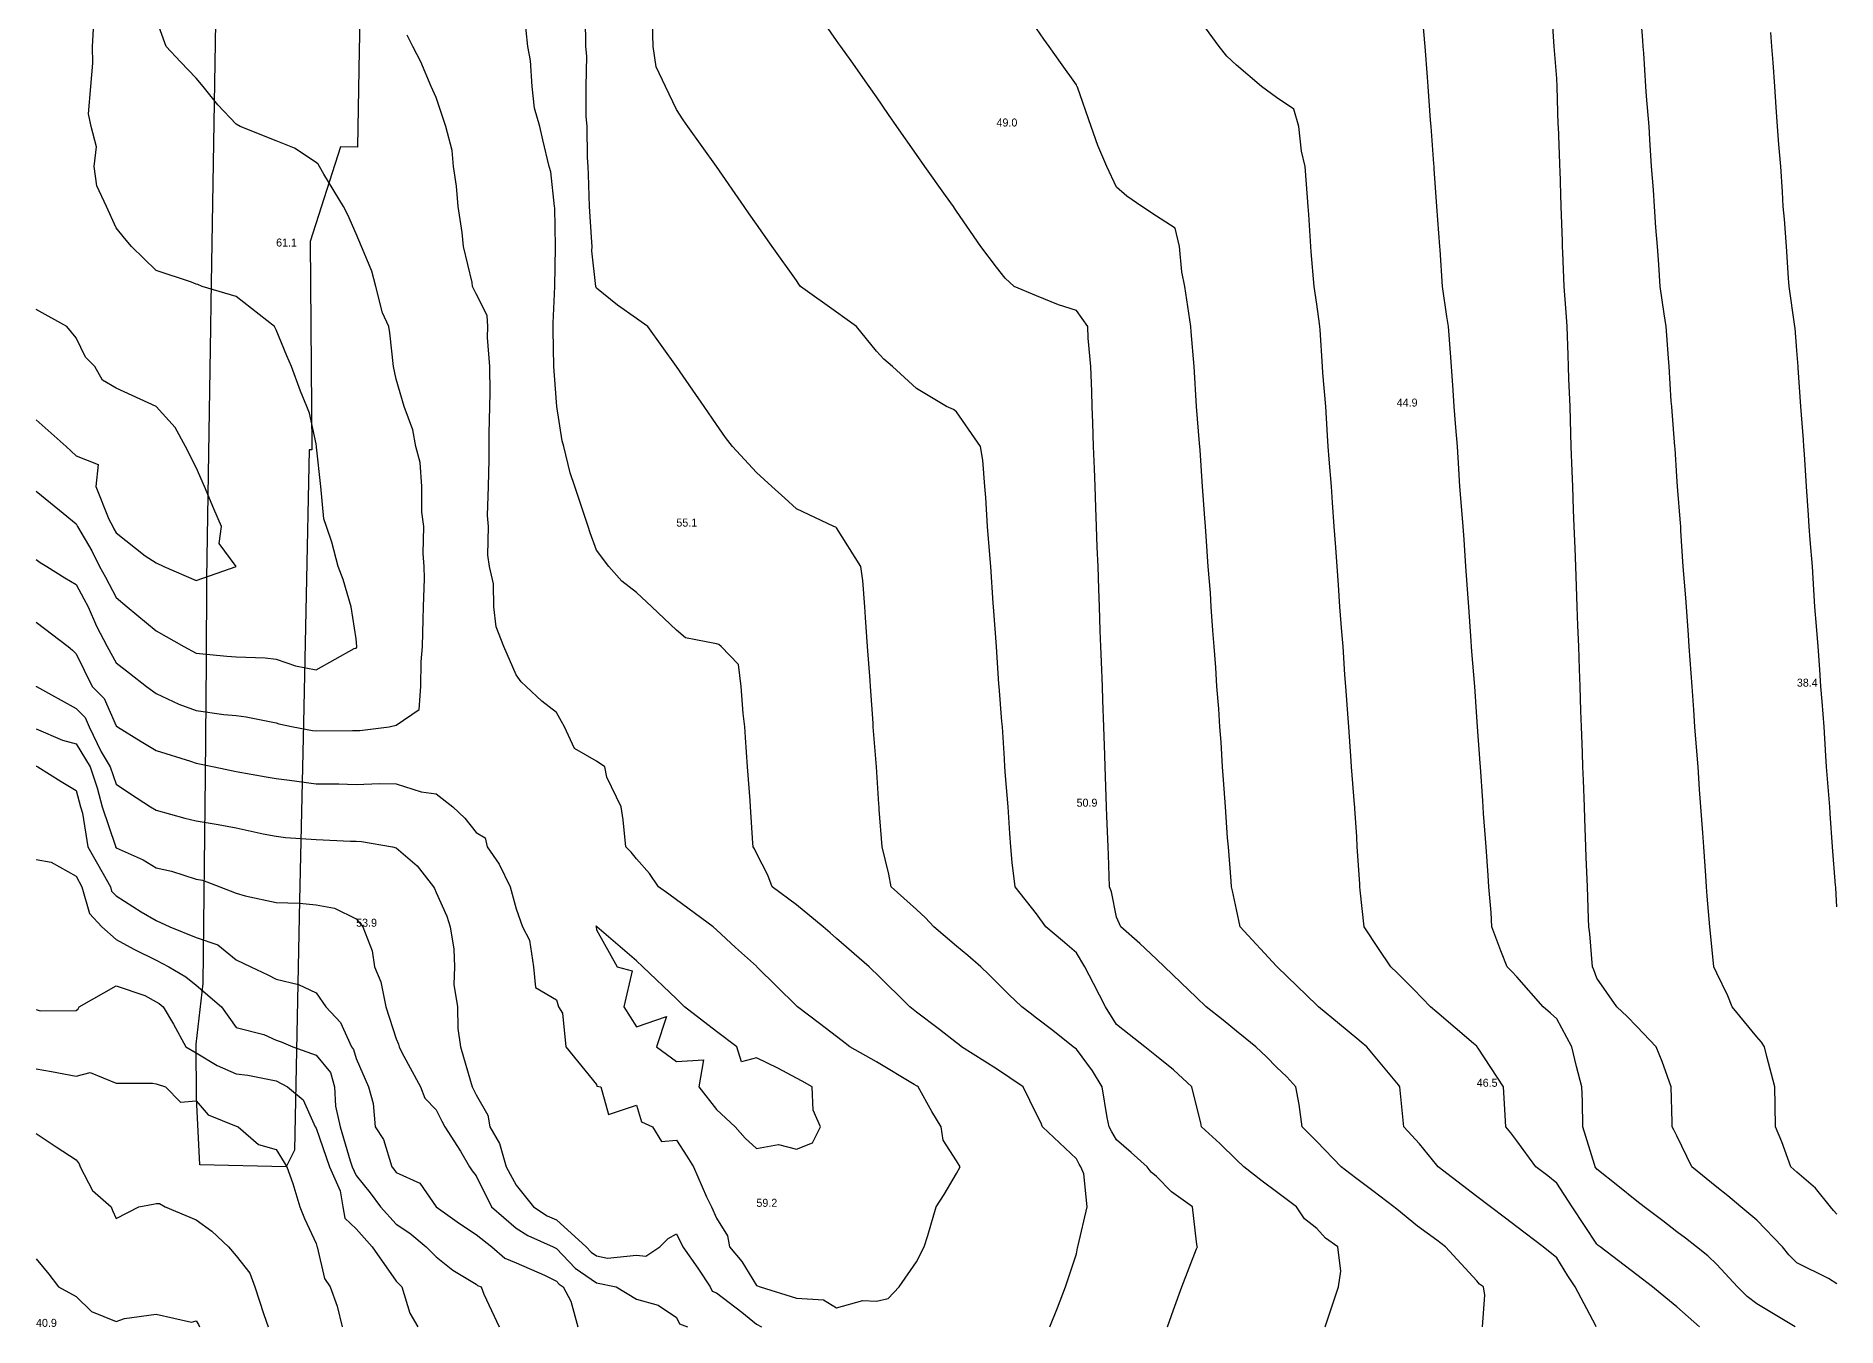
# Model space of a CAD drawing. Extents: x 0 to 225, y 0 to 336.
# Drawn here: x 0 to 225, y 0 to 161.3 of the extents above; entities that cross this region are included whole.
import ezdxf

# ---------------------------------------------------------------- set-up
doc = ezdxf.new("R2010")
doc.units = 0
for name, color, linetype in [('CONTOURS_MAJEURES', 3, 'CONTINUOUS'), ('CONTOURS_MINEURES', 8, 'CONTINUOUS'), ('PARCELLE', 4, 'CONTINUOUS'), ('POINTS_COTES', 7, 'CONTINUOUS')]:
    doc.layers.add(name, color=color, linetype=linetype)

msp = doc.modelspace()

# ---------------------------------------------------------------- linework, layer by layer
at = {"layer": 'CONTOURS_MAJEURES'}
for points in [[(180.697, 0.004), (181.016, 3.983), (180.831, 5.001), (180.348, 5.351), (179.997, 5.744), (176.109, 9.997), (174.998, 10.84), (172.592, 12.596), (169.998, 14.71), (169.827, 14.833), (169.632, 15.005), (166.998, 17.003), (164.998, 18.521), (164.161, 19.164), (163.047, 20.001), (159.999, 23.163), (159.104, 24.103), (158.186, 24.998), (157.801, 27.804), (157.401, 30.005), (156.257, 31.263), (154.999, 32.47), (153.749, 33.752), (152.396, 35.001), (151.086, 36.088), (149.999, 36.966), (148.322, 38.322), (146.197, 39.998), (145, 41.148), (143.048, 43.05), (140.986, 45.005), (140, 45.938), (137.925, 47.928), (135.515, 50.002), (135, 51.208), (134.345, 54.344), (134.12, 54.998), (133.992, 58.987), (133.952, 59.994), (133.799, 63.799), (133.76, 65.002), (133.709, 66.293), (133.589, 69.998), (133.542, 71.456), (133.4, 74.995), (133.295, 78.294), (133.226, 80.002), (133.101, 83.101), (133.04, 84.999), (132.959, 87.039), (132.863, 89.995), (132.792, 92.207), (132.68, 95.002), (132.584, 97.417), (132.5, 99.999), (132.403, 102.4), (132.32, 104.995), (132.248, 107.247), (132.137, 110.003), (132.042, 112.959), (131.96, 114.999), (131.9, 116.897), (131.775, 119.996), (131.461, 123.541), (131.399, 125.003), (130.001, 126.99), (127.728, 127.728), (125.001, 128.846), (122.189, 129.999), (121.062, 131.059), (120.001, 132.412), (118.028, 134.996), (115.001, 139.426), (114.771, 139.772), (114.607, 140.003), (113.638, 141.366), (111.054, 145), (110.002, 146.48), (107.566, 149.996), (106.517, 151.514), (105.002, 153.705), (104.081, 155.004), (101.82, 158.183), (100.529, 160), (100.31, 160.307), (100.002, 160.74), (97.054, 164.996)], [(225.005, 14.104), (224.555, 14.555), (224.179, 15.005), (222.314, 17.317), (219.995, 19.356), (219.254, 20.001), (218.131, 23.135), (217.333, 24.998), (217.298, 27.699), (217.239, 30.005), (216.223, 33.774), (215.941, 35.001), (215.56, 35.565), (214.995, 36.25), (211.907, 39.998), (211.378, 41.383), (209.995, 44.198), (209.599, 45.005), (209.198, 49.205), (209.108, 50.002), (208.801, 53.805), (208.705, 54.998), (208.616, 56.376), (208.383, 59.994), (208.241, 61.751), (207.979, 65.002), (207.84, 67.156), (207.657, 69.998), (207.458, 72.459), (207.254, 74.995), (207.117, 77.119), (206.931, 80.002), (206.662, 83.333), (206.528, 84.999), (206.435, 86.437), (206.205, 89.995), (206.115, 91.116), (205.802, 95.002), (205.513, 99.482), (205.48, 99.999), (205.443, 100.446), (205.076, 104.995), (204.996, 106.247), (204.772, 109.779), (204.754, 110.003), (204.399, 114.403), (204.361, 114.999), (204.306, 115.688), (204.028, 119.996), (203.961, 121.032), (203.647, 125.003), (203.422, 126.576), (202.932, 129.999), (202.757, 132.759), (202.577, 134.996), (202.384, 137.387), (202.218, 140.003), (202.085, 142.091), (201.851, 145), (201.634, 148.359), (201.528, 149.996), (201.224, 153.774), (201.125, 155.004), (200.858, 159.139), (200.802, 160), (200.742, 160.746), (200.399, 164.996)], [(-0.002, 95.911), (0.514, 95.519), (1.356, 95.002), (3.586, 93.589), (4.998, 92.764), (5.979, 90.978), (6.494, 89.995), (7.569, 87.568), (8.898, 84.999), (9.997, 82.992), (11.664, 81.668), (13.797, 80.002), (14.997, 79.144), (17.826, 77.828), (19.997, 77.031), (23.473, 76.52), (24.996, 76.39), (26.246, 76.247), (29.996, 75.461), (30.347, 75.346), (32.139, 74.995), (34.533, 74.533), (34.996, 74.465), (39.526, 74.525), (39.995, 74.525), (40.447, 74.543), (44.113, 74.995), (44.995, 75.185), (47.852, 77.141), (48.059, 80.002), (48.11, 83.115), (48.279, 84.999), (48.38, 88.381), (48.392, 89.995), (48.527, 93.532), (48.503, 95.002), (48.372, 96.624), (48.463, 99.999), (48.186, 101.806), (48.186, 104.995), (47.995, 108), (47.431, 110.003), (47.083, 112.089), (45.98, 114.999), (44.995, 118.418), (44.679, 119.996), (44.193, 124.2), (44.091, 125.003), (43.295, 126.702), (42.458, 129.999), (41.937, 131.939), (40.662, 134.996), (39.995, 136.598), (38.959, 138.965), (38.422, 140.003), (35.948, 144.048), (35.431, 145), (35.266, 145.27), (34.996, 145.512), (32.304, 147.306), (29.996, 148.189), (25.523, 149.996), (24.996, 150.282), (22.705, 152.709), (20.872, 155.004), (19.997, 156.032), (18.068, 158.073), (16.247, 160), (14.997, 163.459)], [(-0.002, 58.391), (1.91, 58.084), (4.998, 56.335), (5.742, 54.998), (6.674, 51.676), (8.233, 50.002), (9.997, 48.393), (12.204, 47.21), (14.997, 45.834), (16.574, 45.005), (18.73, 43.737), (19.997, 42.685), (23.162, 39.998), (24.996, 37.424), (28.442, 36.554), (29.996, 35.828), (30.608, 35.613), (32.087, 35.001), (34.996, 33.97), (36.773, 31.781), (37.299, 30.005), (37.426, 27.571), (38.002, 24.998), (39.256, 20.74), (39.514, 20.001), (39.995, 18.898), (41.76, 16.768), (43.026, 15.005), (44.995, 12.847), (46.695, 11.699), (48.754, 9.997), (49.995, 8.766), (52.079, 7.079), (55.005, 5.321), (55.175, 5.171), (55.608, 5.001), (55.931, 4.076), (57.869, 0.004)], [(88.6, 23.595), (90.003, 22.272), (92.781, 22.777), (95.003, 22.193), (97.003, 22.999), (98.021, 24.998), (97.081, 27.079), (96.962, 30.005), (95.71, 30.712), (95.003, 31.086), (92.664, 32.342), (90.003, 33.639), (88.128, 33.128), (87.541, 35.001), (85.003, 36.91), (81.018, 39.998), (80.5, 40.495), (80.004, 40.999), (75.825, 45.005), (75.004, 45.758), (70.084, 50.002), (70.035, 50.033), (70.004, 50.057), (69.929, 50.077), (69.963, 50.002), (69.975, 49.973), (70.004, 49.617), (72.613, 45.005), (74.475, 44.476), (73.423, 39.998), (75.004, 37.5), (78.776, 38.771), (77.533, 35.001), (80.004, 33.144), (83.384, 33.383), (82.821, 30.005), (85.003, 27.166), (87.337, 24.998), (88.6, 23.595)]]:
    msp.add_lwpolyline(points, dxfattribs=at)
at = {"layer": 'CONTOURS_MINEURES'}
for points in [[(180.697, 0.004), (181.016, 3.983), (180.831, 5.001), (180.348, 5.351), (179.997, 5.744), (176.109, 9.997), (174.998, 10.84), (172.592, 12.596), (169.998, 14.71), (169.827, 14.833), (169.632, 15.005), (166.998, 17.003), (164.998, 18.521), (164.161, 19.164), (163.047, 20.001), (159.999, 23.163), (159.104, 24.103), (158.186, 24.998), (157.801, 27.804), (157.401, 30.005), (156.257, 31.263), (154.999, 32.47), (153.749, 33.752), (152.396, 35.001), (151.086, 36.088), (149.999, 36.966), (148.322, 38.322), (146.197, 39.998), (145, 41.148), (143.048, 43.05), (140.986, 45.005), (140, 45.938), (137.925, 47.928), (135.515, 50.002), (135, 51.208), (134.345, 54.344), (134.12, 54.998), (133.992, 58.987), (133.952, 59.994), (133.799, 63.799), (133.76, 65.002), (133.709, 66.293), (133.589, 69.998), (133.542, 71.456), (133.4, 74.995), (133.295, 78.294), (133.226, 80.002), (133.101, 83.101), (133.04, 84.999), (132.959, 87.039), (132.863, 89.995), (132.792, 92.207), (132.68, 95.002), (132.584, 97.417), (132.5, 99.999), (132.403, 102.4), (132.32, 104.995), (132.248, 107.247), (132.137, 110.003), (132.042, 112.959), (131.96, 114.999), (131.9, 116.897), (131.775, 119.996), (131.461, 123.541), (131.399, 125.003), (130.001, 126.99), (127.728, 127.728), (125.001, 128.846), (122.189, 129.999), (121.062, 131.059), (120.001, 132.412), (118.028, 134.996), (115.001, 139.426), (114.771, 139.772), (114.607, 140.003), (113.638, 141.366), (111.054, 145), (110.002, 146.48), (107.566, 149.996), (106.517, 151.514), (105.002, 153.705), (104.081, 155.004), (101.82, 158.183), (100.529, 160), (100.31, 160.307), (100.002, 160.74), (97.054, 164.996)], [(225.005, 5.366), (223.961, 6.042), (219.995, 8.019), (218.984, 8.987), (218.185, 9.997), (214.995, 13.352), (213.007, 15.005), (211.377, 16.385), (209.995, 17.478), (206.886, 20.001), (204.996, 23.873), (204.624, 24.626), (204.411, 24.998), (204.396, 25.598), (204.281, 30.005), (203.169, 33.176), (202.428, 35.001), (199.996, 37.535), (198.781, 38.783), (197.496, 39.998), (194.996, 43.575), (194.628, 44.636), (194.462, 45.005), (194.116, 49.122), (193.988, 50.002), (193.955, 51.043), (193.827, 54.998), (193.679, 58.678), (193.625, 59.994), (193.512, 63.515), (193.464, 65.002), (193.33, 68.333), (193.263, 69.998), (193.205, 71.789), (193.101, 74.995), (193.022, 76.972), (192.9, 80.002), (192.83, 82.167), (192.738, 84.999), (192.632, 87.632), (192.537, 89.995), (192.455, 92.54), (192.376, 95.002), (192.283, 97.288), (192.174, 99.999), (192.106, 102.107), (192.013, 104.995), (191.935, 106.936), (191.811, 110.003), (191.705, 113.292), (191.65, 114.999), (191.509, 118.484), (191.448, 119.996), (191.403, 121.404), (191.287, 125.003), (191.2, 126.205), (190.924, 129.999), (190.753, 134.24), (190.722, 134.996), (190.7, 135.7), (190.561, 140.003), (190.413, 144.583), (190.397, 145), (190.384, 145.387), (190.198, 149.996), (190.19, 150.19), (190.037, 155.004), (189.997, 156.003), (189.674, 160), (189.391, 164.391)], [(225.005, 14.104), (224.555, 14.555), (224.179, 15.005), (222.314, 17.317), (219.995, 19.356), (219.254, 20.001), (218.131, 23.135), (217.333, 24.998), (217.298, 27.699), (217.239, 30.005), (216.223, 33.774), (215.941, 35.001), (215.56, 35.565), (214.995, 36.25), (211.907, 39.998), (211.378, 41.383), (209.995, 44.198), (209.599, 45.005), (209.198, 49.205), (209.108, 50.002), (208.801, 53.805), (208.705, 54.998), (208.616, 56.376), (208.383, 59.994), (208.241, 61.751), (207.979, 65.002), (207.84, 67.156), (207.657, 69.998), (207.458, 72.459), (207.254, 74.995), (207.117, 77.119), (206.931, 80.002), (206.662, 83.333), (206.528, 84.999), (206.435, 86.437), (206.205, 89.995), (206.115, 91.116), (205.802, 95.002), (205.513, 99.482), (205.48, 99.999), (205.443, 100.446), (205.076, 104.995), (204.996, 106.247), (204.772, 109.779), (204.754, 110.003), (204.399, 114.403), (204.361, 114.999), (204.306, 115.688), (204.028, 119.996), (203.961, 121.032), (203.647, 125.003), (203.422, 126.576), (202.932, 129.999), (202.757, 132.759), (202.577, 134.996), (202.384, 137.387), (202.218, 140.003), (202.085, 142.091), (201.851, 145), (201.634, 148.359), (201.528, 149.996), (201.224, 153.774), (201.125, 155.004), (200.858, 159.139), (200.802, 160), (200.742, 160.746), (200.399, 164.996)], [(-0.002, 95.911), (0.514, 95.519), (1.356, 95.002), (3.586, 93.589), (4.998, 92.764), (5.979, 90.978), (6.494, 89.995), (7.569, 87.568), (8.898, 84.999), (9.997, 82.992), (11.664, 81.668), (13.797, 80.002), (14.997, 79.144), (17.826, 77.828), (19.997, 77.031), (23.473, 76.52), (24.996, 76.39), (26.246, 76.247), (29.996, 75.461), (30.347, 75.346), (32.139, 74.995), (34.533, 74.533), (34.996, 74.465), (39.526, 74.525), (39.995, 74.525), (40.447, 74.543), (44.113, 74.995), (44.995, 75.185), (47.852, 77.141), (48.059, 80.002), (48.11, 83.115), (48.279, 84.999), (48.38, 88.381), (48.392, 89.995), (48.527, 93.532), (48.503, 95.002), (48.372, 96.624), (48.463, 99.999), (48.186, 101.806), (48.186, 104.995), (47.995, 108), (47.431, 110.003), (47.083, 112.089), (45.98, 114.999), (44.995, 118.418), (44.679, 119.996), (44.193, 124.2), (44.091, 125.003), (43.295, 126.702), (42.458, 129.999), (41.937, 131.939), (40.662, 134.996), (39.995, 136.598), (38.959, 138.965), (38.422, 140.003), (35.948, 144.048), (35.431, 145), (35.266, 145.27), (34.996, 145.512), (32.304, 147.306), (29.996, 148.189), (25.523, 149.996), (24.996, 150.282), (22.705, 152.709), (20.872, 155.004), (19.997, 156.032), (18.068, 158.073), (16.247, 160), (14.997, 163.459)], [(-0.002, 104.426), (2.952, 102.043), (4.998, 100.359), (5.195, 99.999), (6.956, 96.959), (7.935, 95.002), (8.667, 93.67), (9.997, 91.13), (11.405, 89.995), (14.997, 86.964), (18.475, 84.999), (19.997, 84.204), (23.824, 83.827), (24.996, 83.721), (28.609, 83.613), (29.996, 83.43), (32.401, 82.595), (34.996, 82.114), (39.763, 84.766), (39.995, 84.795), (40.075, 84.919), (40.083, 84.999), (39.995, 85.998), (39.389, 89.995), (38.368, 93.372), (37.738, 95.002), (36.952, 98.044), (36.281, 99.999), (35.953, 100.956), (35.577, 104.995), (35.061, 109.938), (35.048, 110.003), (34.996, 110.336), (34.182, 114.186), (33.848, 114.999), (33.051, 116.942), (31.926, 119.996), (31.338, 121.339), (29.996, 124.586), (29.811, 125.003), (24.996, 128.768), (20.747, 129.999), (20.235, 130.237), (19.997, 130.305), (19.441, 130.555), (14.997, 131.998), (11.92, 134.996), (11.039, 136.039), (9.997, 137.343), (8.817, 140.003), (7.592, 142.596), (7.256, 145), (7.546, 147.45), (6.89, 149.996), (6.566, 151.567), (6.845, 155.004), (7.083, 157.916), (7.042, 160), (7.182, 162.183)], [(126.667, 0.004), (127.606, 2.397), (128.628, 5.001), (130.001, 9.116), (130.127, 9.871), (130.148, 9.997), (130.186, 10.183), (131.321, 15.005), (130.895, 19.107), (130.549, 20.001), (130.345, 20.345), (130.001, 20.989), (125.742, 24.998), (125.527, 25.525), (125.001, 26.579), (123.313, 30.005), (120.001, 32.24), (115.626, 35.001), (115.276, 35.276), (115.001, 35.49), (112.859, 37.143), (110.002, 39.346), (109.157, 39.998), (105.002, 44.101), (104.551, 44.553), (104.087, 45.005), (100.002, 48.539), (99.223, 49.223), (98.359, 50.002), (95.003, 52.722), (91.988, 54.998), (91.439, 56.433), (90.003, 59.214), (89.758, 59.75), (89.606, 59.994), (89.572, 60.426), (89.277, 65.002), (89.214, 65.791), (88.874, 69.998), (88.64, 73.632), (88.552, 74.995), (88.367, 76.634), (88.087, 80.002), (87.764, 82.761), (85.592, 84.999), (85.293, 85.288), (85.003, 85.356), (81.123, 86.117), (80.004, 87.08), (76.916, 89.995), (75.004, 91.754), (73.186, 93.182), (71.576, 95.002), (70.004, 97.038), (69.235, 99.23), (68.979, 99.999), (68.495, 101.507), (67.317, 104.995), (66.734, 106.727), (65.935, 110.003), (65.713, 110.71), (65.056, 114.999), (65.005, 115.554), (64.685, 119.996), (64.611, 124.609), (64.62, 125.003), (64.605, 125.403), (64.837, 129.999), (64.919, 134.91), (64.909, 134.996), (64.816, 139.814), (64.772, 140.003), (64.32, 144.316), (64.114, 145), (63.338, 148.331), (62.95, 149.996), (62.292, 152.287), (62.005, 155.004), (61.777, 158.229), (61.433, 160), (61.028, 163.974)], [(141.372, 0.004), (142.121, 2.124), (143.137, 5.001), (145, 9.747), (145.07, 9.927), (145.098, 9.997), (145.061, 10.058), (145, 10.623), (144.485, 15.005), (141.871, 16.875), (140, 18.814), (139.326, 19.328), (138.827, 20.001), (136.802, 21.802), (135, 23.368), (134.393, 24.391), (134.069, 24.998), (133.828, 26.171), (133.182, 30.005), (131.976, 31.979), (130.001, 34.713), (129.584, 35.001), (127.025, 37.024), (125.001, 38.586), (124.203, 39.201), (123.17, 39.998), (121.553, 41.552), (120.001, 43.085), (119.036, 44.038), (118.057, 45.005), (116.412, 46.414), (115.001, 47.592), (112.154, 50.002), (111.133, 51.132), (110.002, 52.153), (106.848, 54.998), (106.56, 56.555), (105.728, 59.994), (105.353, 64.651), (105.325, 65.002), (105.305, 65.305), (105.002, 69.998), (104.599, 74.995), (104.571, 75.426), (104.276, 80.002), (104.213, 80.791), (103.873, 84.999), (103.639, 88.632), (103.551, 89.995), (103.286, 93.284), (103.053, 95.002), (100.002, 99.864), (99.929, 99.925), (99.69, 99.999), (95.003, 102.203), (93.563, 103.557), (91.938, 104.995), (90.003, 106.763), (87.03, 110.003), (86.157, 111.156), (85.003, 112.779), (83.465, 114.999), (82.049, 117.043), (80.004, 119.996), (76.451, 125.003), (75.602, 125.6), (75.004, 126.021), (72.667, 127.664), (70.004, 129.804), (69.954, 129.999), (69.459, 134.451), (69.464, 134.996), (69.459, 135.542), (69.157, 140.003), (69.004, 144), (68.966, 145), (68.886, 146.118), (68.851, 149.996), (68.729, 151.273), (68.748, 155.004), (68.805, 158.802), (68.677, 160), (68.636, 163.629)], [(161.077, 0.004), (161.616, 1.621), (162.744, 5.001), (163.016, 6.982), (162.65, 9.997), (161.099, 11.1), (159.999, 12.303), (158.491, 13.495), (157.468, 15.005), (154.999, 16.873), (153.198, 18.201), (150.914, 20.001), (149.999, 20.883), (147.916, 22.916), (145.625, 24.998), (145.52, 25.519), (145, 27.633), (144.415, 30.005), (142.112, 32.115), (140, 33.822), (138.521, 35.001), (136.553, 36.553), (135, 37.777), (133.602, 39.998), (132.102, 42.901), (131.014, 45.005), (130.001, 46.751), (128.247, 48.25), (126.144, 50.002), (125.001, 51.601), (122.345, 54.998), (121.965, 58.032), (121.775, 59.994), (121.668, 61.664), (121.453, 65.002), (121.141, 68.859), (121.049, 69.998), (120.986, 70.982), (120.727, 74.995), (120.673, 75.667), (120.324, 80.002), (120.304, 80.305), (120.001, 84.999), (119.604, 89.995), (119.57, 90.427), (119.275, 95.002), (118.956, 98.955), (118.89, 99.999), (118.658, 103.653), (118.55, 104.995), (118.285, 108.284), (117.984, 110.003), (115.001, 114.359), (114.634, 114.632), (113.752, 114.999), (110.002, 117.27), (107.002, 119.996), (105.911, 120.906), (105.002, 121.934), (102.502, 125.003), (101.035, 126.035), (100.002, 126.794), (95.529, 129.999), (95.31, 130.307), (95.003, 130.74), (91.977, 134.996), (90.003, 137.778), (89.094, 139.093), (88.465, 140.003), (85.003, 145), (81.451, 149.996), (80.85, 150.844), (80.004, 152.115), (78.64, 155.004), (77.473, 157.471), (77.117, 160), (77.033, 162.969)], [(194.904, 0.004), (194.863, 0.138), (192.307, 5.001), (191.369, 6.372), (189.997, 8.612), (188.289, 9.997), (184.997, 12.501), (183.583, 13.589), (181.705, 15.005), (179.997, 16.312), (175.181, 20.001), (174.998, 20.225), (172.864, 22.866), (170.895, 24.998), (170.426, 29.576), (170.388, 30.005), (170.223, 30.23), (169.998, 30.505), (166.248, 35.001), (165.568, 35.571), (164.998, 36.047), (162.847, 37.847), (160.21, 39.998), (160.103, 40.102), (159.999, 40.204), (155.069, 45.005), (155.039, 45.045), (154.999, 45.089), (150.461, 50.002), (149.999, 52.143), (149.499, 54.498), (149.354, 54.998), (149.31, 55.687), (148.968, 59.994), (148.879, 61.117), (148.628, 65.002), (148.358, 68.358), (148.253, 69.998), (148.059, 73.056), (147.903, 74.995), (147.758, 77.239), (147.539, 80.002), (147.387, 82.389), (147.177, 84.999), (147.014, 87.012), (146.825, 89.995), (146.716, 91.714), (146.451, 95.002), (146.206, 98.793), (146.111, 99.999), (146.044, 101.043), (145.725, 104.995), (145.431, 109.571), (145.396, 110.003), (145.373, 110.376), (145, 114.999), (144.677, 119.996), (144.328, 124.33), (144.274, 125.003), (144.151, 125.851), (143.548, 129.999), (143.163, 131.835), (142.87, 134.996), (142.313, 137.313), (140, 138.782), (138.148, 140.003), (136.288, 141.29), (135, 142.43), (133.767, 145), (132.645, 147.642), (131.819, 149.996), (130.1, 154.903), (130.065, 155.004), (130.049, 155.052), (130.001, 155.189), (128.001, 158.001), (126.58, 160), (125.924, 160.922), (125.001, 162.221)], [(207.815, 0.004), (204.996, 2.526), (203.613, 3.619), (201.937, 5.001), (199.996, 6.514), (195.418, 9.997), (195.179, 10.18), (194.996, 10.319), (191.906, 15.005), (189.997, 17.974), (188.859, 18.864), (187.375, 20.001), (184.997, 23.249), (184.258, 24.259), (183.651, 24.998), (183.559, 26.438), (183.33, 30.005), (180.182, 34.816), (180.066, 35.001), (180.03, 35.034), (179.997, 35.062), (179.581, 35.418), (174.998, 39.343), (174.223, 39.998), (172.141, 42.144), (169.998, 44.29), (169.273, 45.005), (167.725, 47.276), (165.951, 50.002), (165.445, 54.552), (165.401, 54.998), (165.377, 55.377), (165.079, 59.994), (164.998, 61.246), (164.771, 64.774), (164.756, 65.002), (164.735, 65.265), (164.353, 69.998), (164.309, 70.688), (164.031, 74.995), (163.946, 76.049), (163.627, 80.002), (163.533, 81.467), (163.305, 84.999), (163.156, 86.839), (162.902, 89.995), (162.726, 92.726), (162.579, 95.002), (162.386, 97.389), (162.176, 99.999), (161.981, 103.014), (161.853, 104.995), (161.577, 108.421), (161.45, 110.003), (161.362, 111.365), (161.128, 114.999), (160.788, 119.207), (160.724, 119.996), (160.43, 124.571), (160.402, 125.003), (160.351, 125.355), (159.999, 127.779), (159.676, 129.999), (159.327, 134.325), (159.273, 134.996), (159.014, 139.017), (158.95, 140.003), (158.858, 141.143), (158.547, 145), (158.084, 146.913), (157.787, 149.996), (157.163, 152.164), (154.999, 153.627), (153.102, 155.004), (149.999, 157.649), (148.787, 158.789), (147.837, 160), (145, 163.886)], [(219.783, 0.004), (214.995, 2.884), (213.799, 3.806), (212.568, 5.001), (209.995, 7.788), (208.89, 8.893), (207.465, 9.997), (206.069, 11.072), (204.996, 11.898), (203.242, 13.248), (200.911, 15.005), (199.996, 15.732), (197.631, 17.637), (194.996, 19.713), (194.812, 20.001), (194.716, 20.281), (193.255, 24.998), (193.193, 28.198), (193.146, 30.005), (192.452, 32.548), (191.88, 35.001), (189.997, 38.48), (189.207, 39.209), (188.307, 39.998), (184.997, 43.734), (184.4, 44.407), (183.803, 45.005), (182.997, 47.004), (181.902, 50.002), (181.788, 51.791), (181.529, 54.998), (181.415, 56.415), (181.188, 59.994), (180.859, 64.139), (180.804, 65.002), (180.744, 65.748), (180.473, 69.998), (180.445, 70.446), (180.078, 74.995), (179.997, 76.247), (179.755, 80.002), (179.4, 84.402), (179.352, 84.999), (179.308, 85.688), (179.03, 89.995), (178.945, 91.049), (178.626, 95.002), (178.406, 98.409), (178.304, 99.999), (178.057, 103.056), (177.901, 104.995), (177.756, 107.24), (177.578, 110.003), (177.386, 112.389), (177.175, 114.999), (177.043, 117.043), (176.852, 119.996), (176.714, 121.715), (176.449, 125.003), (176.265, 126.27), (175.723, 129.999), (175.429, 134.565), (175.401, 134.996), (174.998, 140.003), (174.699, 144.701), (174.675, 145), (174.653, 145.344), (174.283, 149.996), (174.222, 150.773), (173.949, 155.004), (173.857, 156.143), (173.546, 160), (173.281, 163.281)], [(-0.002, 88.058), (4.028, 84.999), (4.566, 84.567), (4.998, 84.086), (7.031, 80.002), (8.521, 78.524), (9.997, 75.113), (10.17, 74.995), (13.147, 73.146), (14.997, 72.018), (19.283, 70.712), (19.997, 70.456), (22.255, 69.998), (24.996, 69.408), (28.732, 68.735), (29.996, 68.517), (31.663, 68.333), (34.996, 67.848), (37.843, 67.848), (39.995, 67.789), (42.903, 67.908), (44.995, 67.847), (48.133, 66.862), (49.995, 66.606), (52.083, 65.002), (53.586, 63.584), (55.005, 61.773), (56.112, 61.103), (56.355, 59.994), (57.845, 57.836), (59.253, 54.998), (60.005, 52.258), (60.758, 50.002), (61.672, 48.336), (62.148, 45.005), (62.412, 42.409), (65.005, 40.881), (65.27, 39.998), (65.794, 39.209), (66.195, 35.001), (70.004, 30.299), (70.067, 30.068), (70.56, 30.005), (71.526, 26.522), (75.004, 27.716), (75.646, 25.64), (77.025, 24.998), (78.162, 23.157), (80.004, 23.352), (81.329, 21.326), (82.13, 20.001), (83.753, 16.254), (84.398, 15.005), (85.003, 13.585), (86.399, 11.395), (86.625, 9.997), (88.178, 8.174), (90.003, 5.193), (90.479, 5.001), (95.003, 3.584), (98.383, 3.382), (100.002, 2.389), (103.283, 3.283), (105.002, 3.199), (106.449, 3.554), (107.822, 5.001), (110.002, 8.147), (110.963, 9.997), (111.43, 11.428), (112.451, 15.005), (113.477, 16.528), (115.001, 19.168), (115.448, 20.001), (115.001, 20.736), (113.316, 23.313), (113.068, 24.998), (111.934, 26.933), (110.199, 30.005), (110.079, 30.082), (110.002, 30.127), (109.708, 30.299), (105.002, 33.113), (101.669, 35.001), (100.73, 35.728), (100.002, 36.291), (97.899, 37.896), (95.144, 39.998), (95.003, 40.137), (92.555, 42.554), (90.073, 45.005), (90.003, 45.068), (87.405, 47.405), (85.003, 49.622), (84.587, 50.002), (80.004, 53.367), (79.063, 54.058), (77.75, 54.998), (76.643, 56.636), (75.004, 58.478), (74.34, 59.331), (73.676, 59.994), (73.361, 63.357), (73.087, 65.002), (71.295, 68.709), (71.057, 69.998), (70.004, 70.676), (67.292, 72.284), (66.02, 74.995), (65.642, 75.633), (65.005, 76.754), (63.187, 78.181), (61.255, 80.002), (60.611, 80.608), (60.005, 81.483), (58.448, 84.999), (57.476, 87.467), (57.213, 89.995), (57.139, 92.866), (56.672, 95.002), (56.447, 96.443), (56.51, 99.999), (56.41, 101.403), (56.525, 104.995), (56.633, 108.372), (56.608, 110.003), (56.633, 111.63), (56.685, 114.999), (56.737, 116.73), (56.685, 119.996), (56.397, 123.61), (56.434, 125.003), (56.373, 126.37), (55.005, 129.103), (54.686, 129.682), (54.544, 129.999), (54.504, 130.499), (53.426, 134.996), (53.255, 136.745), (52.756, 140.003), (52.547, 142.549), (52.142, 145), (52.009, 147.009), (51.182, 149.996), (49.995, 153.602), (49.381, 155.004), (48.081, 158.088), (47.071, 160), (46.387, 161.391)], [(225.005, 52.5), (224.853, 54.847), (224.844, 54.998), (224.829, 55.173), (224.44, 59.994), (224.17, 64.167), (224.116, 65.002), (224.038, 65.966), (223.712, 69.998), (223.623, 71.377), (223.389, 74.995), (223.136, 78.134), (222.985, 80.002), (222.846, 82.156), (222.662, 84.999), (222.456, 87.541), (222.258, 89.995), (222.12, 92.119), (221.934, 95.002), (221.665, 98.333), (221.53, 99.999), (221.437, 101.437), (221.207, 104.995), (220.945, 109.053), (220.87, 110.003), (220.817, 110.823), (220.48, 114.999), (220.168, 119.823), (220.154, 119.996), (219.995, 121.999), (219.771, 124.779), (219.753, 125.003), (219.712, 125.286), (219.027, 129.999), (218.96, 131.033), (218.705, 134.996), (218.428, 138.434), (218.301, 140.003), (218.185, 141.812), (217.979, 145), (217.756, 147.759), (217.576, 149.996), (217.419, 152.424), (217.253, 155.004), (217.012, 157.984), (216.85, 160), (216.737, 161.741)], [(-0.002, 113.363), (3.76, 110.003), (4.998, 108.854), (7.779, 107.781), (7.454, 104.995), (9.075, 100.921), (9.581, 99.999), (9.734, 99.735), (9.997, 99.208), (13.651, 96.348), (14.997, 95.469), (15.969, 95.002), (19.997, 93.253), (24.996, 95.002), (22.897, 97.9), (23.154, 99.999), (22.219, 102.22), (21.049, 104.995), (19.997, 107.399), (18.67, 110.003), (17.365, 112.369), (14.997, 114.999), (9.997, 117.289), (8.309, 118.308), (7.345, 119.996), (6.171, 121.171), (4.998, 123.595), (3.844, 125.003), (-0.002, 127.114)], [(-0.002, 80.043), (0.021, 80.025), (0.041, 80.002), (4.998, 77.273), (6.141, 76.139), (6.636, 74.995), (8.135, 71.86), (9.281, 69.998), (9.997, 67.808), (11.687, 66.691), (14.291, 65.002), (14.997, 64.557), (18.572, 63.575), (19.997, 63.249), (22.771, 62.773), (24.996, 62.372), (28.376, 61.617), (29.996, 61.312), (31.171, 61.171), (34.996, 60.924), (39.281, 60.71), (39.995, 60.689), (40.669, 60.669), (44.519, 59.994), (44.995, 59.877), (47.605, 57.606), (49.658, 54.998), (49.769, 54.773), (49.995, 54.301), (51.31, 51.313), (51.727, 50.002), (52.199, 47.204), (52.272, 45.005), (52.199, 42.802), (52.651, 39.998), (52.706, 37.294), (53.042, 35.001), (54.301, 30.707), (54.498, 30.005), (54.669, 29.669), (55.005, 28.979), (56.446, 26.441), (56.706, 24.998), (57.907, 22.901), (58.755, 20.001), (60.005, 17.698), (62.148, 15.005), (63.877, 13.876), (65.005, 13.371), (68.73, 9.997), (69.354, 9.348), (70.004, 8.896), (71.393, 8.609), (75.004, 8.984), (76.166, 8.836), (77.949, 9.997), (78.976, 11.026), (80.004, 11.63), (80.828, 9.997), (82.682, 7.321), (84.23, 5.001), (84.471, 4.468), (85.003, 4.275), (88.174, 1.832), (90.003, 0.36), (90.633, 0.004)], [(-0.002, 74.738), (3.304, 73.302), (4.998, 72.874), (6.769, 69.998), (7.628, 67.37), (8.267, 65.002), (9.915, 60.077), (9.928, 59.994), (9.997, 59.873), (13.373, 58.371), (14.997, 57.359), (16.935, 56.935), (19.997, 55.96), (20.809, 55.81), (22.951, 54.998), (24.996, 54.209), (26.136, 53.86), (29.996, 53.049), (32.929, 52.932), (34.996, 52.76), (37.3, 52.304), (39.995, 50.975), (40.848, 50.002), (41.979, 46.987), (42.303, 45.005), (43.091, 43.098), (43.694, 39.998), (44.995, 36.001), (45.305, 35.311), (45.38, 35.001), (45.697, 34.3), (48.019, 30.005), (48.571, 28.578), (49.995, 27.118), (50.708, 25.71), (51.056, 24.998), (53.052, 21.949), (54.17, 20.001), (54.489, 19.486), (55.005, 18.896), (56.916, 15.005), (60.005, 12.349), (61.426, 11.421), (64.608, 9.997), (65.005, 9.793), (67.355, 7.349), (70.004, 5.509), (72.463, 5.001), (75.004, 3.467), (77.738, 2.737), (80.004, 1.188), (80.373, 0.373), (81.388, 0.004)], [(-0.002, 70.068), (0.047, 70.047), (0.24, 69.998), (3.154, 68.156), (4.998, 67.021), (5.543, 65.002), (5.817, 64.181), (6.468, 59.994), (8.398, 56.597), (9.288, 54.998), (9.443, 54.444), (9.997, 53.849), (13.122, 51.875), (14.997, 50.775), (16.711, 50.002), (19.997, 48.65), (22.716, 47.723), (24.996, 45.878), (26.83, 45.005), (28.98, 43.988), (29.996, 43.446), (32.796, 42.802), (34.996, 41.733), (36.211, 39.998), (38.028, 38.032), (39.393, 35.001), (39.663, 34.669), (39.995, 33.547), (41.542, 30.005), (42.101, 27.897), (42.376, 24.998), (43.411, 23.414), (44.458, 20.001), (44.701, 19.707), (44.995, 19.297), (47.942, 17.949), (49.995, 15.005), (52.913, 12.914), (55.005, 11.56), (56.962, 9.997), (58.577, 8.57), (60.005, 8.008), (63.534, 6.47), (65.005, 5.715), (65.355, 5.351), (65.858, 5.001), (66.809, 3.198), (67.708, 0.004)], [(-0.002, 58.391), (1.91, 58.084), (4.998, 56.335), (5.742, 54.998), (6.674, 51.676), (8.233, 50.002), (9.997, 48.393), (12.204, 47.21), (14.997, 45.834), (16.574, 45.005), (18.73, 43.737), (19.997, 42.685), (23.162, 39.998), (24.996, 37.424), (28.442, 36.554), (29.996, 35.828), (30.608, 35.613), (32.087, 35.001), (34.996, 33.97), (36.773, 31.781), (37.299, 30.005), (37.426, 27.571), (38.002, 24.998), (39.256, 20.74), (39.514, 20.001), (39.995, 18.898), (41.76, 16.768), (43.026, 15.005), (44.995, 12.847), (46.695, 11.699), (48.754, 9.997), (49.995, 8.766), (52.079, 7.079), (55.005, 5.321), (55.175, 5.171), (55.608, 5.001), (55.931, 4.076), (57.869, 0.004)], [(88.6, 23.595), (90.003, 22.272), (92.781, 22.777), (95.003, 22.193), (97.003, 22.999), (98.021, 24.998), (97.081, 27.079), (96.962, 30.005), (95.71, 30.712), (95.003, 31.086), (92.664, 32.342), (90.003, 33.639), (88.128, 33.128), (87.541, 35.001), (85.003, 36.91), (81.018, 39.998), (80.5, 40.495), (80.004, 40.999), (75.825, 45.005), (75.004, 45.758), (70.084, 50.002), (70.035, 50.033), (70.004, 50.057), (69.929, 50.077), (69.963, 50.002), (69.975, 49.973), (70.004, 49.617), (72.613, 45.005), (74.475, 44.476), (73.423, 39.998), (75.004, 37.5), (78.776, 38.771), (77.533, 35.001), (80.004, 33.144), (83.384, 33.383), (82.821, 30.005), (85.003, 27.166), (87.337, 24.998), (88.6, 23.595)], [(-0.002, 39.641), (0.52, 39.476), (4.998, 39.544), (5.259, 39.737), (5.409, 39.998), (9.997, 42.619), (13.585, 41.412), (14.997, 40.634), (15.397, 40.398), (15.879, 39.998), (17.179, 37.818), (18.705, 35.001), (19.997, 34.235), (22.644, 32.65), (24.996, 31.626), (26.456, 31.464), (29.996, 30.729), (31.398, 30.005), (33.378, 28.385), (34.875, 24.998), (34.996, 24.835), (36.681, 20.001), (37.986, 17.013), (38.315, 15.005), (38.587, 13.594), (39.995, 12.242), (42.002, 9.997), (44.995, 5.708), (45.709, 5.001), (46.707, 1.716), (47.712, 0.004)], [(-0.002, 32.237), (1.928, 31.933), (4.998, 31.32), (6.771, 31.777), (9.997, 30.455), (14.547, 30.455), (14.997, 30.38), (16.181, 30.005), (18.064, 28.069), (19.997, 28.255), (21.488, 26.491), (24.996, 25.075), (25.24, 24.998), (27.805, 22.808), (29.996, 22.173), (31.347, 20.001), (32.079, 17.919), (32.957, 15.005), (33.558, 13.564), (34.996, 10.433), (35.066, 10.068), (35.14, 9.997), (36.048, 6.053), (36.76, 5.001), (37.604, 2.611), (38.239, 0.004)], [(-0.002, 24.175), (2.498, 22.499), (4.998, 20.887), (5.376, 20.379), (5.524, 20.001), (7.052, 17.058), (9.366, 15.005), (9.559, 14.566), (9.997, 13.539), (12.854, 15.005), (14.646, 15.356), (14.997, 15.413), (15.41, 15.417), (16.122, 15.005), (19.997, 13.371), (21.96, 11.963), (24.047, 9.997), (24.996, 8.862), (26.731, 6.734), (27.336, 5.001), (28.442, 1.557), (29.005, 0.004)], [(-0.002, 8.498), (1.589, 6.591), (2.82, 5.001), (4.998, 3.796), (6.929, 1.935), (9.997, 0.677), (11.058, 1.064), (14.997, 1.582), (19.429, 0.572), (19.997, 0.773), (20.311, 0.319), (20.424, 0.004)]]:
    msp.add_lwpolyline(points, dxfattribs=at)
at = {"layer": 'PARCELLE'}
msp.add_lwpolyline([(40.755, 175.441), (40.387, 159.524), (40.153, 147.429), (38.034, 147.469), (34.254, 135.618), (34.451, 109.597), (34.121, 109.599), (33.731, 91.444), (33.401, 75.496), (32.933, 53.266), (32.28, 22.078), (31.232, 20), (20.448, 20.231), (20.047, 28.635), (20, 35.318), (20.88, 42.901), (21.164, 68.798), (21.278, 83.18), (21.354, 93.468), (21.839, 124.867), (21.877, 127.894), (22.717, 178.038)], dxfattribs=at)

# ---------------------------------------------------------------- texts
at = {"layer": 'POINTS_COTES'}
for s, p in [('49.0', (120.001, 149.996)), ('61.1', (29.996, 134.996)), ('44.9', (169.998, 114.999)), ('55.1', (80.004, 99.999)), ('38.4', (219.995, 80.002)), ('50.9', (130.001, 65.002)), ('53.9', (39.995, 50.002)), ('46.5', (179.997, 30.005)), ('59.2', (90.003, 15.005)), ('40.9', (-0.002, 0.004))]:
    msp.add_text(s, height=1, dxfattribs=at).set_placement(p)

doc.saveas('drawing.dxf')
